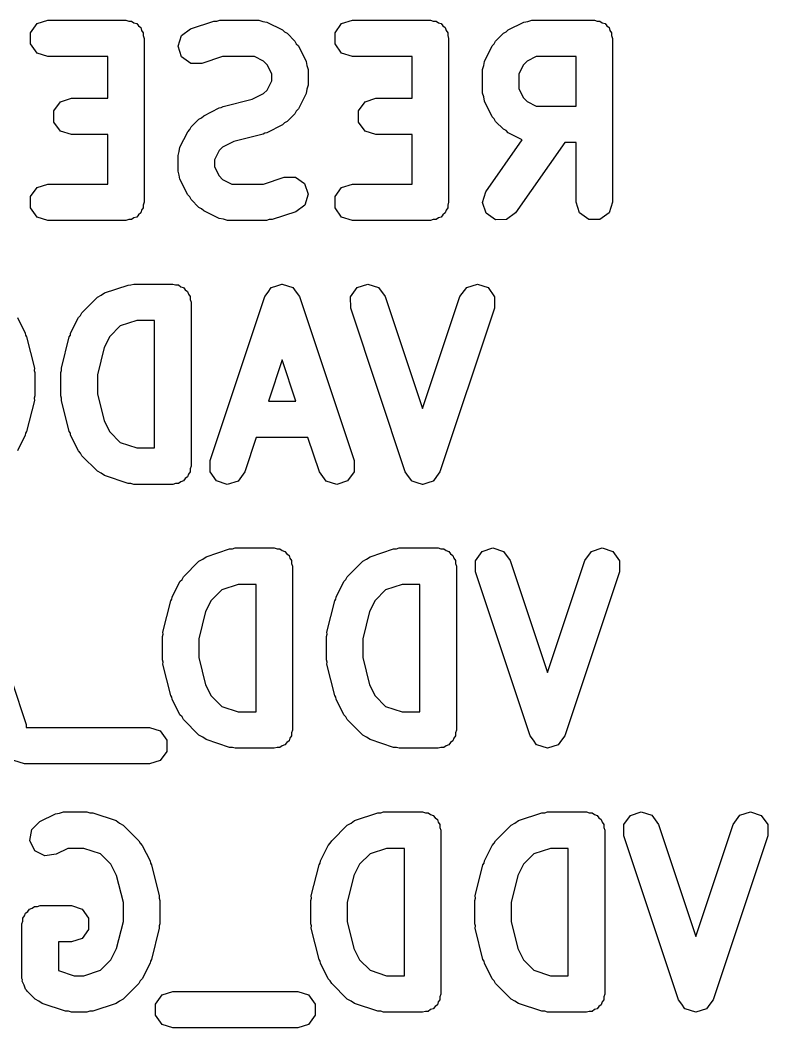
# Model space of a CAD drawing. Extents: x 0.05 to 3.95, y 0.04 to 3.84.
# Drawn here: x 1.6104 to 1.772, y 2.8249 to 3.0427 of the extents above; entities that cross this region are included whole.
import ezdxf

# ---------------------------------------------------------------- set-up
doc = ezdxf.new("R2010")
doc.units = 0
doc.header["$MEASUREMENT"] = 0
doc.layers.add('BLACK', color=7, linetype='CONTINUOUS')

msp = doc.modelspace()

# ---------------------------------------------------------------- linework, layer by layer
at = {"layer": 'BLACK', "linetype": 'CONTINUOUS'}
for p, q in [((1.61262, 3.04003), (1.61405, 3.042)), ((1.61405, 3.042), (1.61637, 3.04275)), ((1.61637, 3.04275), (1.63324, 3.04275)), ((1.63324, 3.04275), (1.63383, 3.04256)), ((1.63383, 3.04256), (1.63446, 3.04256)), ((1.63446, 3.04256), (1.63496, 3.04219)), ((1.63496, 3.04219), (1.63555, 3.042)), ((1.63555, 3.042), (1.63592, 3.04149)), ((1.63592, 3.04149), (1.63642, 3.04113)), ((1.63642, 3.04113), (1.63662, 3.04053)), ((1.64522, 3.03942), (1.64718, 3.04086)), ((1.64718, 3.04086), (1.65224, 3.04255)), ((1.65224, 3.04255), (1.65288, 3.04255)), ((1.65288, 3.04255), (1.65349, 3.04275)), ((1.65349, 3.04275), (1.66192, 3.04275)), ((1.66192, 3.04275), (1.66279, 3.04247)), ((1.66279, 3.04247), (1.66368, 3.04233)), ((1.66368, 3.04233), (1.66706, 3.04065)), ((1.67843, 3.04003), (1.67986, 3.042)), ((1.67986, 3.042), (1.68217, 3.04275)), ((1.68217, 3.04275), (1.69904, 3.04275)), ((1.69904, 3.04275), (1.69964, 3.04256)), ((1.69964, 3.04256), (1.70026, 3.04256)), ((1.70026, 3.04256), (1.70076, 3.04219)), ((1.70076, 3.04219), (1.70136, 3.042)), ((1.70136, 3.042), (1.70172, 3.04149)), ((1.70172, 3.04149), (1.70223, 3.04113)), ((1.70223, 3.04113), (1.70242, 3.04053)), ((1.71584, 3.04065), (1.71922, 3.04233)), ((1.71922, 3.04233), (1.72012, 3.04247)), ((1.72012, 3.04247), (1.72098, 3.04275)), ((1.72098, 3.04275), (1.73448, 3.04275)), ((1.73448, 3.04275), (1.73507, 3.04256)), ((1.73507, 3.04256), (1.73569, 3.04256)), ((1.73569, 3.04256), (1.7362, 3.04219)), ((1.7362, 3.04219), (1.73679, 3.042)), ((1.73679, 3.042), (1.73716, 3.04149)), ((1.73716, 3.04149), (1.73766, 3.04113)), ((1.73766, 3.04113), (1.73785, 3.04053)), ((1.61262, 3.0376), (1.61262, 3.04003)), ((1.63662, 3.04053), (1.63698, 3.04003)), ((1.63698, 3.04003), (1.63698, 3.03941)), ((1.63698, 3.03941), (1.63718, 3.03881)), ((1.63718, 3.03881), (1.63718, 3.00338)), ((1.64449, 3.0371), (1.64522, 3.03942)), ((1.66706, 3.04065), (1.66751, 3.0402)), ((1.66751, 3.0402), (1.66808, 3.03991)), ((1.66808, 3.03991), (1.66977, 3.03822)), ((1.67843, 3.0376), (1.67843, 3.04003)), ((1.70242, 3.04053), (1.70279, 3.04003)), ((1.70279, 3.04003), (1.70279, 3.03941)), ((1.70279, 3.03941), (1.70298, 3.03881)), ((1.70298, 3.03881), (1.70298, 3.00338)), ((1.71313, 3.03822), (1.71482, 3.03991)), ((1.71482, 3.03991), (1.71539, 3.0402)), ((1.71539, 3.0402), (1.71584, 3.04065)), ((1.73785, 3.04053), (1.73822, 3.04003)), ((1.73822, 3.04003), (1.73822, 3.03941)), ((1.73822, 3.03941), (1.73841, 3.03881)), ((1.73841, 3.03881), (1.73841, 3.00338)), ((1.61405, 3.03563), (1.61262, 3.0376)), ((1.64526, 3.03479), (1.64449, 3.0371)), ((1.66977, 3.03822), (1.67006, 3.03765)), ((1.67006, 3.03765), (1.67051, 3.0372)), ((1.67051, 3.0372), (1.67219, 3.03382)), ((1.67986, 3.03563), (1.67843, 3.0376)), ((1.71071, 3.03382), (1.7124, 3.0372)), ((1.7124, 3.0372), (1.71284, 3.03765)), ((1.71284, 3.03765), (1.71313, 3.03822)), ((1.61637, 3.03488), (1.61405, 3.03563)), ((1.6293, 3.03488), (1.61637, 3.03488)), ((1.6293, 3.02588), (1.6293, 3.03488)), ((1.64724, 3.03337), (1.64526, 3.03479)), ((1.65413, 3.03488), (1.64967, 3.03339)), ((1.66099, 3.03488), (1.65413, 3.03488)), ((1.66297, 3.03389), (1.66099, 3.03488)), ((1.68217, 3.03488), (1.67986, 3.03563)), ((1.69511, 3.03488), (1.68217, 3.03488)), ((1.69511, 3.02588), (1.69511, 3.03488)), ((1.72191, 3.03488), (1.71994, 3.03389)), ((1.73054, 3.03488), (1.72191, 3.03488)), ((1.73054, 3.02419), (1.73054, 3.03488)), ((1.64967, 3.03339), (1.64724, 3.03337)), ((1.66375, 3.03311), (1.66297, 3.03389)), ((1.66474, 3.03113), (1.66375, 3.03311)), ((1.67219, 3.03382), (1.67233, 3.03293)), ((1.67233, 3.03293), (1.67261, 3.03206)), ((1.67261, 3.03206), (1.67261, 3.02869)), ((1.71029, 3.03206), (1.71057, 3.03293)), ((1.71029, 3.027), (1.71029, 3.03206)), ((1.71057, 3.03293), (1.71071, 3.03382)), ((1.71915, 3.03311), (1.71817, 3.03113)), ((1.71994, 3.03389), (1.71915, 3.03311)), ((1.66474, 3.02962), (1.66474, 3.03113)), ((1.71817, 3.03113), (1.71817, 3.02793)), ((1.66375, 3.02765), (1.66474, 3.02962)), ((1.67233, 3.02783), (1.67219, 3.02693)), ((1.67261, 3.02869), (1.67233, 3.02783)), ((1.71817, 3.02793), (1.71915, 3.02596)), ((1.61911, 3.02513), (1.62143, 3.02588)), ((1.62143, 3.02588), (1.6293, 3.02588)), ((1.65422, 3.02407), (1.66055, 3.02565)), ((1.66055, 3.02565), (1.66297, 3.02686)), ((1.66297, 3.02686), (1.66375, 3.02765)), ((1.67219, 3.02693), (1.67051, 3.02355)), ((1.68492, 3.02513), (1.68723, 3.02588)), ((1.68723, 3.02588), (1.69511, 3.02588)), ((1.71057, 3.02614), (1.71029, 3.027)), ((1.71071, 3.02524), (1.71057, 3.02614)), ((1.71915, 3.02596), (1.71994, 3.02518)), ((1.61768, 3.02316), (1.61911, 3.02513)), ((1.65004, 3.02209), (1.65341, 3.02377)), ((1.65341, 3.02377), (1.65385, 3.02384)), ((1.65385, 3.02384), (1.65422, 3.02407)), ((1.67051, 3.02355), (1.67006, 3.0231)), ((1.68349, 3.02316), (1.68492, 3.02513)), ((1.7124, 3.02187), (1.71071, 3.02524)), ((1.71994, 3.02518), (1.72191, 3.02419)), ((1.72191, 3.02419), (1.73054, 3.02419)), ((1.61768, 3.02072), (1.61768, 3.02316)), ((1.64733, 3.01966), (1.64902, 3.02135)), ((1.64902, 3.02135), (1.64958, 3.02164)), ((1.64958, 3.02164), (1.65004, 3.02209)), ((1.66977, 3.02253), (1.66808, 3.02084)), ((1.67006, 3.0231), (1.66977, 3.02253)), ((1.68349, 3.02072), (1.68349, 3.02316)), ((1.71284, 3.02141), (1.7124, 3.02187)), ((1.71313, 3.02084), (1.71284, 3.02141)), ((1.61911, 3.01876), (1.61768, 3.02072)), ((1.64659, 3.01864), (1.64704, 3.01909)), ((1.64704, 3.01909), (1.64733, 3.01966)), ((1.66706, 3.02011), (1.66368, 3.01842)), ((1.66751, 3.02055), (1.66706, 3.02011)), ((1.66808, 3.02084), (1.66751, 3.02055)), ((1.68492, 3.01876), (1.68349, 3.02072)), ((1.71482, 3.01916), (1.71313, 3.02084)), ((1.71539, 3.01887), (1.71482, 3.01916)), ((1.62143, 3.018), (1.61911, 3.01876)), ((1.6293, 3.018), (1.62143, 3.018)), ((1.6293, 3.00732), (1.6293, 3.018)), ((1.6449, 3.01526), (1.64659, 3.01864)), ((1.66288, 3.01812), (1.65655, 3.01654)), ((1.66325, 3.01835), (1.66288, 3.01812)), ((1.66368, 3.01842), (1.66325, 3.01835)), ((1.68723, 3.018), (1.68492, 3.01876)), ((1.69511, 3.018), (1.68723, 3.018)), ((1.69511, 3.00732), (1.69511, 3.018)), ((1.711, 3.00564), (1.71889, 3.0169)), ((1.71584, 3.01842), (1.71539, 3.01887)), ((1.71889, 3.0169), (1.71584, 3.01842)), ((1.64477, 3.01437), (1.6449, 3.01526)), ((1.65413, 3.01533), (1.65335, 3.01455)), ((1.65655, 3.01654), (1.65413, 3.01533)), ((1.72809, 3.01632), (1.71745, 3.00112)), ((1.73054, 3.01632), (1.72809, 3.01632)), ((1.73054, 3.00338), (1.73054, 3.01632)), ((1.64449, 3.0135), (1.64477, 3.01437)), ((1.64449, 3.01013), (1.64449, 3.0135)), ((1.65335, 3.01455), (1.65236, 3.01257)), ((1.65236, 3.01257), (1.65236, 3.01106)), ((1.65236, 3.01106), (1.65335, 3.00909)), ((1.64477, 3.00927), (1.64449, 3.01013)), ((1.6449, 3.00837), (1.64477, 3.00927)), ((1.64659, 3.00499), (1.6449, 3.00837)), ((1.65335, 3.00909), (1.65413, 3.0083)), ((1.65413, 3.0083), (1.6561, 3.00732)), ((1.66297, 3.00732), (1.66743, 3.0088)), ((1.66743, 3.0088), (1.66986, 3.00882)), ((1.66986, 3.00882), (1.67184, 3.00741)), ((1.61262, 3.0046), (1.61405, 3.00657)), ((1.61405, 3.00657), (1.61637, 3.00732)), ((1.61637, 3.00732), (1.6293, 3.00732)), ((1.6561, 3.00732), (1.66297, 3.00732)), ((1.67184, 3.00741), (1.67261, 3.0051)), ((1.67843, 3.0046), (1.67986, 3.00657)), ((1.67986, 3.00657), (1.68217, 3.00732)), ((1.68217, 3.00732), (1.69511, 3.00732)), ((1.61262, 3.00216), (1.61262, 3.0046)), ((1.64704, 3.00454), (1.64659, 3.00499)), ((1.64733, 3.00397), (1.64704, 3.00454)), ((1.64902, 3.00228), (1.64733, 3.00397)), ((1.67261, 3.0051), (1.67188, 3.00278)), ((1.67843, 3.00216), (1.67843, 3.0046)), ((1.71029, 3.00331), (1.711, 3.00564)), ((1.61405, 3.0002), (1.61262, 3.00216)), ((1.63662, 3.00166), (1.63642, 3.00107)), ((1.63698, 3.00216), (1.63662, 3.00166)), ((1.63718, 3.00338), (1.63698, 3.00279)), ((1.63698, 3.00279), (1.63698, 3.00216)), ((1.64958, 3.00199), (1.64902, 3.00228)), ((1.65004, 3.00155), (1.64958, 3.00199)), ((1.67188, 3.00278), (1.66992, 3.00133)), ((1.67986, 3.0002), (1.67843, 3.00216)), ((1.70242, 3.00166), (1.70223, 3.00107)), ((1.70279, 3.00216), (1.70242, 3.00166)), ((1.70298, 3.00338), (1.70279, 3.00279)), ((1.70279, 3.00279), (1.70279, 3.00216)), ((1.71109, 3.00101), (1.71029, 3.00331)), ((1.73129, 3.00107), (1.73054, 3.00338)), ((1.73841, 3.00338), (1.73766, 3.00107)), ((1.61637, 2.99944), (1.61405, 3.0002)), ((1.63324, 2.99944), (1.61637, 2.99944)), ((1.63383, 2.99964), (1.63324, 2.99944)), ((1.63446, 2.99964), (1.63383, 2.99964)), ((1.63496, 3), (1.63446, 2.99964)), ((1.63555, 3.0002), (1.63496, 3)), ((1.63592, 3.0007), (1.63555, 3.0002)), ((1.63642, 3.00107), (1.63592, 3.0007)), ((1.65341, 2.99986), (1.65004, 3.00155)), ((1.65431, 2.99972), (1.65341, 2.99986)), ((1.65517, 2.99944), (1.65431, 2.99972)), ((1.66361, 2.99944), (1.65517, 2.99944)), ((1.66422, 2.99964), (1.66361, 2.99944)), ((1.66486, 2.99965), (1.66422, 2.99964)), ((1.66992, 3.00133), (1.66486, 2.99965)), ((1.68217, 2.99944), (1.67986, 3.0002)), ((1.69904, 2.99944), (1.68217, 2.99944)), ((1.69964, 2.99964), (1.69904, 2.99944)), ((1.70026, 2.99964), (1.69964, 2.99964)), ((1.70076, 3), (1.70026, 2.99964)), ((1.70136, 3.0002), (1.70076, 3)), ((1.70172, 3.0007), (1.70136, 3.0002)), ((1.70223, 3.00107), (1.70172, 3.0007)), ((1.71308, 2.99962), (1.71109, 3.00101)), ((1.71551, 2.99966), (1.71308, 2.99962)), ((1.71745, 3.00112), (1.71551, 2.99966)), ((1.73326, 2.99964), (1.73129, 3.00107)), ((1.73569, 2.99964), (1.73326, 2.99964)), ((1.73766, 3.00107), (1.73569, 2.99964)), ((1.62862, 2.98381), (1.63368, 2.9855)), ((1.63368, 2.9855), (1.63432, 2.98551)), ((1.63432, 2.98551), (1.63493, 2.9857)), ((1.63493, 2.9857), (1.64336, 2.9857)), ((1.64336, 2.9857), (1.64396, 2.98551)), ((1.64396, 2.98551), (1.64458, 2.98551)), ((1.64458, 2.98551), (1.64508, 2.98514)), ((1.64508, 2.98514), (1.64568, 2.98495)), ((1.64568, 2.98495), (1.64604, 2.98445)), ((1.64604, 2.98445), (1.64655, 2.98408)), ((1.66396, 2.98397), (1.66465, 2.98493)), ((1.66465, 2.98493), (1.66468, 2.98494)), ((1.66468, 2.98494), (1.6647, 2.98497)), ((1.6647, 2.98497), (1.66583, 2.98533)), ((1.66583, 2.98533), (1.66696, 2.9857)), ((1.66696, 2.9857), (1.66699, 2.98569)), ((1.66699, 2.98569), (1.66702, 2.9857)), ((1.66702, 2.9857), (1.66814, 2.98533)), ((1.66814, 2.98533), (1.66928, 2.98497)), ((1.66928, 2.98497), (1.66929, 2.98494)), ((1.66929, 2.98494), (1.66932, 2.98493)), ((1.66932, 2.98493), (1.67001, 2.98397)), ((1.68179, 2.98295), (1.68321, 2.98493)), ((1.68321, 2.98493), (1.68552, 2.9857)), ((1.68552, 2.9857), (1.68784, 2.98497)), ((1.68784, 2.98497), (1.68928, 2.98301)), ((1.70543, 2.98301), (1.70688, 2.98497)), ((1.70688, 2.98497), (1.7092, 2.9857)), ((1.7092, 2.9857), (1.71151, 2.98493)), ((1.71151, 2.98493), (1.71292, 2.98295)), ((1.62371, 2.97949), (1.62708, 2.98286)), ((1.62708, 2.98286), (1.62789, 2.98327)), ((1.62789, 2.98327), (1.62862, 2.98381)), ((1.64655, 2.98408), (1.64674, 2.98349)), ((1.64674, 2.98349), (1.64711, 2.98298)), ((1.64711, 2.98298), (1.64711, 2.98236)), ((1.64711, 2.98236), (1.6473, 2.98177)), ((1.65144, 2.94758), (1.66325, 2.98301)), ((1.66325, 2.98301), (1.66396, 2.98397)), ((1.67001, 2.98397), (1.67072, 2.98301)), ((1.67072, 2.98301), (1.68253, 2.94758)), ((1.68181, 2.98052), (1.68179, 2.98295)), ((1.68928, 2.98301), (1.69736, 2.95878)), ((1.69736, 2.95878), (1.70543, 2.98301)), ((1.71292, 2.98295), (1.7129, 2.98052)), ((1.6473, 2.98177), (1.6473, 2.94633)), ((1.69362, 2.94509), (1.68181, 2.98052)), ((1.7129, 2.98052), (1.70109, 2.94509)), ((1.60976, 2.97846), (1.61145, 2.97509)), ((1.62128, 2.97509), (1.62297, 2.97846)), ((1.62297, 2.97846), (1.62342, 2.97892)), ((1.62342, 2.97892), (1.62371, 2.97949)), ((1.63557, 2.97783), (1.63199, 2.97664)), ((1.63943, 2.97783), (1.63557, 2.97783)), ((1.63943, 2.95027), (1.63943, 2.97783)), ((1.63199, 2.97664), (1.62973, 2.97437)), ((1.61145, 2.97509), (1.61152, 2.97466)), ((1.61152, 2.97466), (1.61175, 2.97428)), ((1.61175, 2.97428), (1.61344, 2.96754)), ((1.6193, 2.96754), (1.62098, 2.97428)), ((1.62098, 2.97428), (1.62122, 2.97466)), ((1.62122, 2.97466), (1.62128, 2.97509)), ((1.62973, 2.97437), (1.62852, 2.97196)), ((1.62852, 2.97196), (1.62705, 2.9661)), ((1.66699, 2.96932), (1.66401, 2.96039)), ((1.66996, 2.96039), (1.66699, 2.96932)), ((1.61344, 2.96754), (1.6134, 2.96705)), ((1.6134, 2.96705), (1.61355, 2.96658)), ((1.61918, 2.96658), (1.61933, 2.96705)), ((1.61933, 2.96705), (1.6193, 2.96754)), ((1.61355, 2.96658), (1.61355, 2.96152)), ((1.61918, 2.96152), (1.61918, 2.96658)), ((1.62705, 2.9661), (1.62705, 2.962)), ((1.61344, 2.96056), (1.61175, 2.95381)), ((1.61355, 2.96152), (1.6134, 2.96105)), ((1.6134, 2.96105), (1.61344, 2.96056)), ((1.61933, 2.96105), (1.61918, 2.96152)), ((1.6193, 2.96056), (1.61933, 2.96105)), ((1.62098, 2.95381), (1.6193, 2.96056)), ((1.62705, 2.962), (1.62852, 2.95614)), ((1.66401, 2.96039), (1.66996, 2.96039)), ((1.62852, 2.95614), (1.62973, 2.95373)), ((1.61175, 2.95381), (1.61152, 2.95344)), ((1.62122, 2.95344), (1.62098, 2.95381)), ((1.62973, 2.95373), (1.63199, 2.95146)), ((1.61145, 2.95301), (1.60976, 2.94963)), ((1.61152, 2.95344), (1.61145, 2.95301)), ((1.62128, 2.95301), (1.62122, 2.95344)), ((1.62297, 2.94963), (1.62128, 2.95301)), ((1.66139, 2.95252), (1.65891, 2.94509)), ((1.67258, 2.95252), (1.66139, 2.95252)), ((1.67506, 2.94509), (1.67258, 2.95252)), ((1.62342, 2.94918), (1.62297, 2.94963)), ((1.63199, 2.95146), (1.63557, 2.95027)), ((1.63557, 2.95027), (1.63943, 2.95027)), ((1.62371, 2.94861), (1.62342, 2.94918)), ((1.62708, 2.94524), (1.62371, 2.94861)), ((1.65142, 2.94514), (1.65144, 2.94758)), ((1.68253, 2.94758), (1.68255, 2.94514)), ((1.62789, 2.94482), (1.62708, 2.94524)), ((1.64711, 2.94512), (1.64674, 2.94461)), ((1.6473, 2.94633), (1.64711, 2.94574)), ((1.64711, 2.94574), (1.64711, 2.94512)), ((1.65284, 2.94317), (1.65142, 2.94514)), ((1.65891, 2.94509), (1.65746, 2.94313)), ((1.67651, 2.94313), (1.67506, 2.94509)), ((1.68255, 2.94514), (1.68113, 2.94317)), ((1.69433, 2.94413), (1.69362, 2.94509)), ((1.70109, 2.94509), (1.70039, 2.94413)), ((1.62862, 2.94429), (1.62789, 2.94482)), ((1.63368, 2.9426), (1.62862, 2.94429)), ((1.64508, 2.94296), (1.64458, 2.94259)), ((1.64568, 2.94315), (1.64508, 2.94296)), ((1.64604, 2.94365), (1.64568, 2.94315)), ((1.64655, 2.94402), (1.64604, 2.94365)), ((1.64674, 2.94461), (1.64655, 2.94402)), ((1.65514, 2.9424), (1.65284, 2.94317)), ((1.65746, 2.94313), (1.65514, 2.9424)), ((1.67883, 2.9424), (1.67651, 2.94313)), ((1.68113, 2.94317), (1.67883, 2.9424)), ((1.69502, 2.94317), (1.69433, 2.94413)), ((1.69505, 2.94316), (1.69502, 2.94317)), ((1.69507, 2.94313), (1.69505, 2.94316)), ((1.6962, 2.94277), (1.69507, 2.94313)), ((1.69733, 2.9424), (1.6962, 2.94277)), ((1.69851, 2.94277), (1.69739, 2.9424)), ((1.69965, 2.94313), (1.69851, 2.94277)), ((1.69967, 2.94316), (1.69965, 2.94313)), ((1.69969, 2.94317), (1.69967, 2.94316)), ((1.70039, 2.94413), (1.69969, 2.94317)), ((1.63432, 2.94259), (1.63368, 2.9426)), ((1.63493, 2.9424), (1.63432, 2.94259)), ((1.64336, 2.9424), (1.63493, 2.9424)), ((1.64396, 2.94259), (1.64336, 2.9424)), ((1.64458, 2.94259), (1.64396, 2.94259)), ((1.69736, 2.94241), (1.69733, 2.9424)), ((1.69739, 2.9424), (1.69736, 2.94241)), ((1.65055, 2.92677), (1.65562, 2.92845)), ((1.65562, 2.92845), (1.65625, 2.92846)), ((1.65625, 2.92846), (1.65686, 2.92866)), ((1.65686, 2.92866), (1.6653, 2.92866)), ((1.6653, 2.92866), (1.66589, 2.92846)), ((1.66589, 2.92846), (1.66651, 2.92846)), ((1.66651, 2.92846), (1.66702, 2.9281)), ((1.66702, 2.9281), (1.66761, 2.9279)), ((1.66761, 2.9279), (1.66798, 2.9274)), ((1.68599, 2.92677), (1.69105, 2.92845)), ((1.69105, 2.92845), (1.69169, 2.92846)), ((1.69169, 2.92846), (1.69229, 2.92866)), ((1.69229, 2.92866), (1.70073, 2.92866)), ((1.70073, 2.92866), (1.70132, 2.92846)), ((1.70132, 2.92846), (1.70195, 2.92846)), ((1.70195, 2.92846), (1.70245, 2.9281)), ((1.70245, 2.9281), (1.70305, 2.9279)), ((1.70305, 2.9279), (1.70341, 2.9274)), ((1.70879, 2.92591), (1.7102, 2.92789)), ((1.7102, 2.92789), (1.71251, 2.92866)), ((1.71251, 2.92866), (1.71483, 2.92792)), ((1.71483, 2.92792), (1.71628, 2.92596)), ((1.73243, 2.92596), (1.73387, 2.92792)), ((1.73387, 2.92792), (1.73619, 2.92866)), ((1.73619, 2.92866), (1.7385, 2.92789)), ((1.7385, 2.92789), (1.73992, 2.92591)), ((1.59985, 2.92596), (1.61167, 2.89053)), ((1.64564, 2.92244), (1.64902, 2.92582)), ((1.64902, 2.92582), (1.64982, 2.92623)), ((1.64982, 2.92623), (1.65055, 2.92677)), ((1.66798, 2.9274), (1.66848, 2.92703)), ((1.66848, 2.92703), (1.66868, 2.92644)), ((1.66868, 2.92644), (1.66904, 2.92594)), ((1.66904, 2.92594), (1.66904, 2.92531)), ((1.68107, 2.92244), (1.68445, 2.92582)), ((1.68445, 2.92582), (1.68526, 2.92623)), ((1.68526, 2.92623), (1.68599, 2.92677)), ((1.70341, 2.9274), (1.70392, 2.92703)), ((1.70392, 2.92703), (1.70411, 2.92644)), ((1.70411, 2.92644), (1.70448, 2.92594)), ((1.70448, 2.92594), (1.70448, 2.92531)), ((1.70881, 2.92347), (1.70879, 2.92591)), ((1.71628, 2.92596), (1.72435, 2.90174)), ((1.72435, 2.90174), (1.73243, 2.92596)), ((1.73992, 2.92591), (1.7399, 2.92347)), ((1.66904, 2.92531), (1.66924, 2.92472)), ((1.66924, 2.92472), (1.66924, 2.88929)), ((1.70448, 2.92531), (1.70467, 2.92472)), ((1.70467, 2.92472), (1.70467, 2.88929)), ((1.72062, 2.88804), (1.70881, 2.92347)), ((1.7399, 2.92347), (1.72809, 2.88804)), ((1.64322, 2.91804), (1.6449, 2.92142)), ((1.6449, 2.92142), (1.64535, 2.92187)), ((1.64535, 2.92187), (1.64564, 2.92244)), ((1.67865, 2.91804), (1.68034, 2.92142)), ((1.68034, 2.92142), (1.68078, 2.92187)), ((1.68078, 2.92187), (1.68107, 2.92244)), ((1.65393, 2.91959), (1.65166, 2.91732)), ((1.6575, 2.92078), (1.65393, 2.91959)), ((1.66136, 2.92078), (1.6575, 2.92078)), ((1.66136, 2.89322), (1.66136, 2.92078)), ((1.68936, 2.91959), (1.68709, 2.91732)), ((1.69293, 2.92078), (1.68936, 2.91959)), ((1.69679, 2.92078), (1.69293, 2.92078)), ((1.69679, 2.89322), (1.69679, 2.92078)), ((1.64123, 2.91049), (1.64292, 2.91724)), ((1.64292, 2.91724), (1.64315, 2.91761)), ((1.64315, 2.91761), (1.64322, 2.91804)), ((1.65166, 2.91732), (1.65045, 2.91491)), ((1.67666, 2.91049), (1.67835, 2.91724)), ((1.67835, 2.91724), (1.67858, 2.91761)), ((1.67858, 2.91761), (1.67865, 2.91804)), ((1.68709, 2.91732), (1.68589, 2.91491)), ((1.65045, 2.91491), (1.64899, 2.90905)), ((1.68589, 2.91491), (1.68442, 2.90905)), ((1.64126, 2.91), (1.64123, 2.91049)), ((1.6767, 2.91), (1.67666, 2.91049)), ((1.64111, 2.90953), (1.64126, 2.91)), ((1.64111, 2.90447), (1.64111, 2.90953)), ((1.64899, 2.90905), (1.64899, 2.90496)), ((1.67655, 2.90953), (1.6767, 2.91)), ((1.67655, 2.90447), (1.67655, 2.90953)), ((1.68442, 2.90905), (1.68442, 2.90496)), ((1.64126, 2.90401), (1.64111, 2.90447)), ((1.64123, 2.90352), (1.64126, 2.90401)), ((1.64899, 2.90496), (1.65045, 2.8991)), ((1.6767, 2.90401), (1.67655, 2.90447)), ((1.67666, 2.90352), (1.6767, 2.90401)), ((1.68442, 2.90496), (1.68589, 2.8991)), ((1.64292, 2.89677), (1.64123, 2.90352)), ((1.67835, 2.89677), (1.67666, 2.90352)), ((1.65045, 2.8991), (1.65166, 2.89668)), ((1.68589, 2.8991), (1.68709, 2.89668)), ((1.64315, 2.8964), (1.64292, 2.89677)), ((1.64322, 2.89596), (1.64315, 2.8964)), ((1.6449, 2.89259), (1.64322, 2.89596)), ((1.65166, 2.89668), (1.65393, 2.89441)), ((1.67858, 2.8964), (1.67835, 2.89677)), ((1.67865, 2.89596), (1.67858, 2.8964)), ((1.68034, 2.89259), (1.67865, 2.89596)), ((1.68709, 2.89668), (1.68936, 2.89441)), ((1.65393, 2.89441), (1.6575, 2.89322)), ((1.6575, 2.89322), (1.66136, 2.89322)), ((1.68936, 2.89441), (1.69293, 2.89322)), ((1.69293, 2.89322), (1.69679, 2.89322)), ((1.61167, 2.89053), (1.61167, 2.88985)), ((1.64535, 2.89213), (1.6449, 2.89259)), ((1.64564, 2.89156), (1.64535, 2.89213)), ((1.64902, 2.88819), (1.64564, 2.89156)), ((1.68078, 2.89213), (1.68034, 2.89259)), ((1.68107, 2.89156), (1.68078, 2.89213)), ((1.68445, 2.88819), (1.68107, 2.89156)), ((1.61167, 2.88985), (1.6383, 2.88985)), ((1.6383, 2.88985), (1.64062, 2.8891)), ((1.64062, 2.8891), (1.64205, 2.88713)), ((1.66924, 2.88929), (1.66904, 2.88869)), ((1.66904, 2.88869), (1.66904, 2.88807)), ((1.70467, 2.88929), (1.70448, 2.88869)), ((1.70448, 2.88869), (1.70448, 2.88807)), ((1.64205, 2.88713), (1.64205, 2.88469)), ((1.64982, 2.88778), (1.64902, 2.88819)), ((1.65055, 2.88724), (1.64982, 2.88778)), ((1.65562, 2.88555), (1.65055, 2.88724)), ((1.66798, 2.88661), (1.66761, 2.8861)), ((1.66848, 2.88697), (1.66798, 2.88661)), ((1.66868, 2.88756), (1.66848, 2.88697)), ((1.66904, 2.88807), (1.66868, 2.88756)), ((1.68526, 2.88778), (1.68445, 2.88819)), ((1.68599, 2.88724), (1.68526, 2.88778)), ((1.69105, 2.88555), (1.68599, 2.88724)), ((1.70341, 2.88661), (1.70305, 2.8861)), ((1.70392, 2.88697), (1.70341, 2.88661)), ((1.70411, 2.88756), (1.70392, 2.88697)), ((1.70448, 2.88807), (1.70411, 2.88756)), ((1.72132, 2.88709), (1.72062, 2.88804)), ((1.72201, 2.88612), (1.72132, 2.88709)), ((1.72204, 2.88611), (1.72201, 2.88612)), ((1.72669, 2.88612), (1.72666, 2.88611)), ((1.72738, 2.88708), (1.72669, 2.88612)), ((1.72809, 2.88804), (1.72738, 2.88708)), ((1.64205, 2.88469), (1.64062, 2.88273)), ((1.65625, 2.88555), (1.65562, 2.88555)), ((1.65686, 2.88535), (1.65625, 2.88555)), ((1.6653, 2.88535), (1.65686, 2.88535)), ((1.66589, 2.88554), (1.6653, 2.88535)), ((1.66651, 2.88554), (1.66589, 2.88554)), ((1.66702, 2.88591), (1.66651, 2.88554)), ((1.66761, 2.8861), (1.66702, 2.88591)), ((1.69169, 2.88555), (1.69105, 2.88555)), ((1.69229, 2.88535), (1.69169, 2.88555)), ((1.70073, 2.88535), (1.69229, 2.88535)), ((1.70132, 2.88554), (1.70073, 2.88535)), ((1.70195, 2.88554), (1.70132, 2.88554)), ((1.70245, 2.88591), (1.70195, 2.88554)), ((1.70305, 2.8861), (1.70245, 2.88591)), ((1.72206, 2.88608), (1.72204, 2.88611)), ((1.7232, 2.88572), (1.72206, 2.88608)), ((1.72432, 2.88535), (1.7232, 2.88572)), ((1.72435, 2.88536), (1.72432, 2.88535)), ((1.72438, 2.88535), (1.72435, 2.88536)), ((1.72551, 2.88572), (1.72438, 2.88535)), ((1.72664, 2.88608), (1.72551, 2.88572)), ((1.72666, 2.88611), (1.72664, 2.88608)), ((1.6113, 2.88197), (1.60899, 2.88273)), ((1.6383, 2.88197), (1.6113, 2.88197)), ((1.64062, 2.88273), (1.6383, 2.88197)), ((1.61461, 2.86951), (1.61798, 2.87119)), ((1.61798, 2.87119), (1.61888, 2.87133)), ((1.61888, 2.87133), (1.61974, 2.87161)), ((1.61974, 2.87161), (1.6248, 2.87161)), ((1.6248, 2.87161), (1.62541, 2.87141)), ((1.62541, 2.87141), (1.62605, 2.87141)), ((1.62605, 2.87141), (1.63111, 2.86972)), ((1.68261, 2.86972), (1.68768, 2.87141)), ((1.68768, 2.87141), (1.68831, 2.87141)), ((1.68831, 2.87141), (1.68892, 2.87161)), ((1.68892, 2.87161), (1.69736, 2.87161)), ((1.69736, 2.87161), (1.69795, 2.87142)), ((1.69795, 2.87142), (1.69857, 2.87142)), ((1.69857, 2.87142), (1.69908, 2.87105)), ((1.69908, 2.87105), (1.69967, 2.87086)), ((1.71805, 2.86972), (1.72311, 2.87141)), ((1.72311, 2.87141), (1.72375, 2.87141)), ((1.72375, 2.87141), (1.72435, 2.87161)), ((1.72435, 2.87161), (1.73279, 2.87161)), ((1.73279, 2.87161), (1.73338, 2.87142)), ((1.73338, 2.87142), (1.73401, 2.87142)), ((1.73401, 2.87142), (1.73451, 2.87105)), ((1.73451, 2.87105), (1.7351, 2.87086)), ((1.74226, 2.87084), (1.74457, 2.87161)), ((1.74457, 2.87161), (1.74689, 2.87087)), ((1.74689, 2.87087), (1.74834, 2.86892)), ((1.76449, 2.86892), (1.76593, 2.87087)), ((1.76593, 2.87087), (1.76825, 2.87161)), ((1.76825, 2.87161), (1.77056, 2.87084)), ((1.61287, 2.8678), (1.61461, 2.86951)), ((1.63111, 2.86972), (1.63184, 2.86918)), ((1.63184, 2.86918), (1.63265, 2.86877)), ((1.63265, 2.86877), (1.63602, 2.86539)), ((1.6777, 2.86539), (1.68107, 2.86877)), ((1.68107, 2.86877), (1.68188, 2.86918)), ((1.68188, 2.86918), (1.68261, 2.86972)), ((1.69967, 2.87086), (1.70004, 2.87035)), ((1.70004, 2.87035), (1.70054, 2.86999)), ((1.70054, 2.86999), (1.70073, 2.86939)), ((1.70073, 2.86939), (1.7011, 2.86889)), ((1.7011, 2.86889), (1.7011, 2.86826)), ((1.71313, 2.86539), (1.71651, 2.86877)), ((1.71651, 2.86877), (1.71732, 2.86918)), ((1.71732, 2.86918), (1.71805, 2.86972)), ((1.7351, 2.87086), (1.73547, 2.87035)), ((1.73547, 2.87035), (1.73597, 2.86999)), ((1.73597, 2.86999), (1.73617, 2.86939)), ((1.73617, 2.86939), (1.73653, 2.86889)), ((1.73653, 2.86889), (1.73653, 2.86826)), ((1.74085, 2.86886), (1.74226, 2.87084)), ((1.74087, 2.86643), (1.74085, 2.86886)), ((1.74834, 2.86892), (1.75641, 2.84469)), ((1.75641, 2.84469), (1.76449, 2.86892)), ((1.77056, 2.87084), (1.77198, 2.86886)), ((1.77198, 2.86886), (1.77196, 2.86643)), ((1.61247, 2.8654), (1.61287, 2.8678)), ((1.7011, 2.86826), (1.70129, 2.86767)), ((1.70129, 2.86767), (1.70129, 2.83224)), ((1.73653, 2.86826), (1.73673, 2.86767)), ((1.73673, 2.86767), (1.73673, 2.83224)), ((1.61356, 2.86322), (1.61247, 2.8654)), ((1.63602, 2.86539), (1.63631, 2.86482)), ((1.63631, 2.86482), (1.63676, 2.86437)), ((1.63676, 2.86437), (1.63845, 2.861)), ((1.67528, 2.861), (1.67696, 2.86437)), ((1.67696, 2.86437), (1.67741, 2.86483)), ((1.67741, 2.86483), (1.6777, 2.86539)), ((1.71071, 2.861), (1.7124, 2.86437)), ((1.7124, 2.86437), (1.71284, 2.86483)), ((1.71284, 2.86483), (1.71313, 2.86539)), ((1.75268, 2.83099), (1.74087, 2.86643)), ((1.77196, 2.86643), (1.76015, 2.83099)), ((1.61572, 2.8621), (1.61356, 2.86322)), ((1.61813, 2.86246), (1.61572, 2.8621)), ((1.62067, 2.86373), (1.61813, 2.86246)), ((1.62416, 2.86373), (1.62067, 2.86373)), ((1.62774, 2.86254), (1.62416, 2.86373)), ((1.63, 2.86028), (1.62774, 2.86254)), ((1.68599, 2.86254), (1.68372, 2.86028)), ((1.68956, 2.86373), (1.68599, 2.86254)), ((1.69342, 2.86373), (1.68956, 2.86373)), ((1.69342, 2.83618), (1.69342, 2.86373)), ((1.72142, 2.86254), (1.71915, 2.86028)), ((1.72499, 2.86373), (1.72142, 2.86254)), ((1.72885, 2.86373), (1.72499, 2.86373)), ((1.72885, 2.83618), (1.72885, 2.86373)), ((1.63121, 2.85786), (1.63, 2.86028)), ((1.63845, 2.861), (1.63851, 2.86056)), ((1.63851, 2.86056), (1.63875, 2.86019)), ((1.63875, 2.86019), (1.64043, 2.85344)), ((1.67329, 2.85344), (1.67498, 2.86019)), ((1.67498, 2.86019), (1.67521, 2.86056)), ((1.67521, 2.86056), (1.67528, 2.861)), ((1.68372, 2.86028), (1.68251, 2.85786)), ((1.70872, 2.85344), (1.71041, 2.86019)), ((1.71041, 2.86019), (1.71064, 2.86056)), ((1.71064, 2.86056), (1.71071, 2.861)), ((1.71915, 2.86028), (1.71794, 2.85786)), ((1.63268, 2.852), (1.63121, 2.85786)), ((1.68251, 2.85786), (1.68105, 2.852)), ((1.71794, 2.85786), (1.71648, 2.852)), ((1.61409, 2.85117), (1.61468, 2.85136)), ((1.61468, 2.85136), (1.62143, 2.85136)), ((1.62143, 2.85136), (1.62374, 2.85061)), ((1.63268, 2.84791), (1.63268, 2.852)), ((1.64043, 2.85344), (1.6404, 2.85295)), ((1.6404, 2.85295), (1.64055, 2.85249)), ((1.64055, 2.85249), (1.64055, 2.84742)), ((1.67317, 2.85249), (1.67332, 2.85295)), ((1.67317, 2.84742), (1.67317, 2.85249)), ((1.67332, 2.85295), (1.67329, 2.85344)), ((1.68105, 2.852), (1.68105, 2.84791)), ((1.70861, 2.85249), (1.70876, 2.85295)), ((1.70861, 2.84742), (1.70861, 2.85249)), ((1.70876, 2.85295), (1.70872, 2.85344)), ((1.71648, 2.852), (1.71648, 2.84791)), ((1.61094, 2.84864), (1.6113, 2.84915)), ((1.6113, 2.84915), (1.61149, 2.84974)), ((1.61149, 2.84974), (1.612, 2.8501)), ((1.612, 2.8501), (1.61237, 2.85061)), ((1.61237, 2.85061), (1.61296, 2.8508)), ((1.61296, 2.8508), (1.61346, 2.85117)), ((1.61346, 2.85117), (1.61409, 2.85117)), ((1.62374, 2.85061), (1.62517, 2.84864)), ((1.61074, 2.84742), (1.61094, 2.84802)), ((1.61074, 2.83561), (1.61074, 2.84742)), ((1.61094, 2.84802), (1.61094, 2.84864)), ((1.62517, 2.84864), (1.62517, 2.84621)), ((1.63121, 2.84205), (1.63268, 2.84791)), ((1.64055, 2.84742), (1.6404, 2.84696)), ((1.6404, 2.84696), (1.64043, 2.84647)), ((1.67332, 2.84696), (1.67317, 2.84742)), ((1.67329, 2.84647), (1.67332, 2.84696)), ((1.68105, 2.84791), (1.68251, 2.84205)), ((1.70876, 2.84696), (1.70861, 2.84742)), ((1.70872, 2.84647), (1.70876, 2.84696)), ((1.71648, 2.84791), (1.71794, 2.84205)), ((1.62517, 2.84621), (1.62374, 2.84424)), ((1.64043, 2.84647), (1.63875, 2.83972)), ((1.67498, 2.83972), (1.67329, 2.84647)), ((1.71041, 2.83972), (1.70872, 2.84647)), ((1.62143, 2.84349), (1.61862, 2.84349)), ((1.61862, 2.84349), (1.61862, 2.83733)), ((1.62374, 2.84424), (1.62143, 2.84349)), ((1.63, 2.83963), (1.63121, 2.84205)), ((1.68251, 2.84205), (1.68372, 2.83963)), ((1.71794, 2.84205), (1.71915, 2.83963)), ((1.62774, 2.83737), (1.63, 2.83963)), ((1.63845, 2.83891), (1.63676, 2.83554)), ((1.63851, 2.83935), (1.63845, 2.83891)), ((1.63875, 2.83972), (1.63851, 2.83935)), ((1.67521, 2.83935), (1.67498, 2.83972)), ((1.67528, 2.83891), (1.67521, 2.83935)), ((1.67696, 2.83554), (1.67528, 2.83891)), ((1.68372, 2.83963), (1.68599, 2.83737)), ((1.71064, 2.83935), (1.71041, 2.83972)), ((1.71071, 2.83891), (1.71064, 2.83935)), ((1.7124, 2.83554), (1.71071, 2.83891)), ((1.71915, 2.83963), (1.72142, 2.83737)), ((1.61862, 2.83733), (1.62207, 2.83618)), ((1.62207, 2.83618), (1.62416, 2.83618)), ((1.62416, 2.83618), (1.62774, 2.83737)), ((1.68599, 2.83737), (1.68956, 2.83618)), ((1.68956, 2.83618), (1.69342, 2.83618)), ((1.72142, 2.83737), (1.72499, 2.83618)), ((1.72499, 2.83618), (1.72885, 2.83618)), ((1.61084, 2.83531), (1.61074, 2.83561)), ((1.61079, 2.835), (1.61084, 2.83531)), ((1.61121, 2.83418), (1.61079, 2.835)), ((1.61149, 2.8333), (1.61121, 2.83418)), ((1.63602, 2.83452), (1.63265, 2.83114)), ((1.63631, 2.83509), (1.63602, 2.83452)), ((1.63676, 2.83554), (1.63631, 2.83509)), ((1.67741, 2.83508), (1.67696, 2.83554)), ((1.6777, 2.83452), (1.67741, 2.83508)), ((1.68107, 2.83114), (1.6777, 2.83452)), ((1.71284, 2.83508), (1.7124, 2.83554)), ((1.71313, 2.83452), (1.71284, 2.83508)), ((1.71651, 2.83114), (1.71313, 2.83452)), ((1.61175, 2.83311), (1.61149, 2.8333)), ((1.6119, 2.83283), (1.61175, 2.83311)), ((1.61358, 2.83114), (1.6119, 2.83283)), ((1.63962, 2.83008), (1.64105, 2.83205)), ((1.64105, 2.83205), (1.64336, 2.8328)), ((1.64336, 2.8328), (1.67036, 2.8328)), ((1.67036, 2.8328), (1.67267, 2.83205)), ((1.67267, 2.83205), (1.6741, 2.83008)), ((1.70129, 2.83224), (1.7011, 2.83165)), ((1.73673, 2.83224), (1.73653, 2.83165)), ((1.61439, 2.83073), (1.61358, 2.83114)), ((1.61512, 2.83019), (1.61439, 2.83073)), ((1.62018, 2.8285), (1.61512, 2.83019)), ((1.63111, 2.83019), (1.62605, 2.8285)), ((1.63184, 2.83073), (1.63111, 2.83019)), ((1.63265, 2.83114), (1.63184, 2.83073)), ((1.63962, 2.82765), (1.63962, 2.83008)), ((1.6741, 2.83008), (1.6741, 2.82765)), ((1.68188, 2.83073), (1.68107, 2.83114)), ((1.68261, 2.83019), (1.68188, 2.83073)), ((1.68768, 2.8285), (1.68261, 2.83019)), ((1.70004, 2.82956), (1.69967, 2.82905)), ((1.70054, 2.82992), (1.70004, 2.82956)), ((1.70073, 2.83052), (1.70054, 2.82992)), ((1.7011, 2.83102), (1.70073, 2.83052)), ((1.7011, 2.83165), (1.7011, 2.83102)), ((1.71732, 2.83073), (1.71651, 2.83114)), ((1.71805, 2.83019), (1.71732, 2.83073)), ((1.72311, 2.8285), (1.71805, 2.83019)), ((1.73547, 2.82956), (1.7351, 2.82905)), ((1.73597, 2.82992), (1.73547, 2.82956)), ((1.73617, 2.83052), (1.73597, 2.82992)), ((1.73653, 2.83102), (1.73617, 2.83052)), ((1.73653, 2.83165), (1.73653, 2.83102)), ((1.75338, 2.83004), (1.75268, 2.83099)), ((1.75407, 2.82907), (1.75338, 2.83004)), ((1.75944, 2.83004), (1.75875, 2.82907)), ((1.76015, 2.83099), (1.75944, 2.83004)), ((1.62082, 2.8285), (1.62018, 2.8285)), ((1.62143, 2.8283), (1.62082, 2.8285)), ((1.6248, 2.8283), (1.62143, 2.8283)), ((1.62541, 2.8285), (1.6248, 2.8283)), ((1.62605, 2.8285), (1.62541, 2.8285)), ((1.64105, 2.82568), (1.63962, 2.82765)), ((1.6741, 2.82765), (1.67267, 2.82568)), ((1.68831, 2.8285), (1.68768, 2.8285)), ((1.68892, 2.8283), (1.68831, 2.8285)), ((1.69736, 2.8283), (1.68892, 2.8283)), ((1.69795, 2.82849), (1.69736, 2.8283)), ((1.69857, 2.82849), (1.69795, 2.82849)), ((1.69908, 2.82886), (1.69857, 2.82849)), ((1.69967, 2.82905), (1.69908, 2.82886)), ((1.72375, 2.8285), (1.72311, 2.8285)), ((1.72435, 2.8283), (1.72375, 2.8285)), ((1.73279, 2.8283), (1.72435, 2.8283)), ((1.73338, 2.82849), (1.73279, 2.8283)), ((1.73401, 2.82849), (1.73338, 2.82849)), ((1.73451, 2.82886), (1.73401, 2.82849)), ((1.7351, 2.82905), (1.73451, 2.82886)), ((1.7541, 2.82906), (1.75407, 2.82907)), ((1.75412, 2.82904), (1.7541, 2.82906)), ((1.75525, 2.82868), (1.75412, 2.82904)), ((1.75638, 2.8283), (1.75525, 2.82868)), ((1.75641, 2.82831), (1.75638, 2.8283)), ((1.75644, 2.8283), (1.75641, 2.82831)), ((1.75757, 2.82868), (1.75644, 2.8283)), ((1.7587, 2.82904), (1.75757, 2.82868)), ((1.75872, 2.82906), (1.7587, 2.82904)), ((1.75875, 2.82907), (1.75872, 2.82906)), ((1.64336, 2.82493), (1.64105, 2.82568)), ((1.67267, 2.82568), (1.67036, 2.82493)), ((1.67036, 2.82493), (1.64336, 2.82493))]:
    msp.add_line(p, q, dxfattribs=at)

doc.saveas('drawing.dxf')
